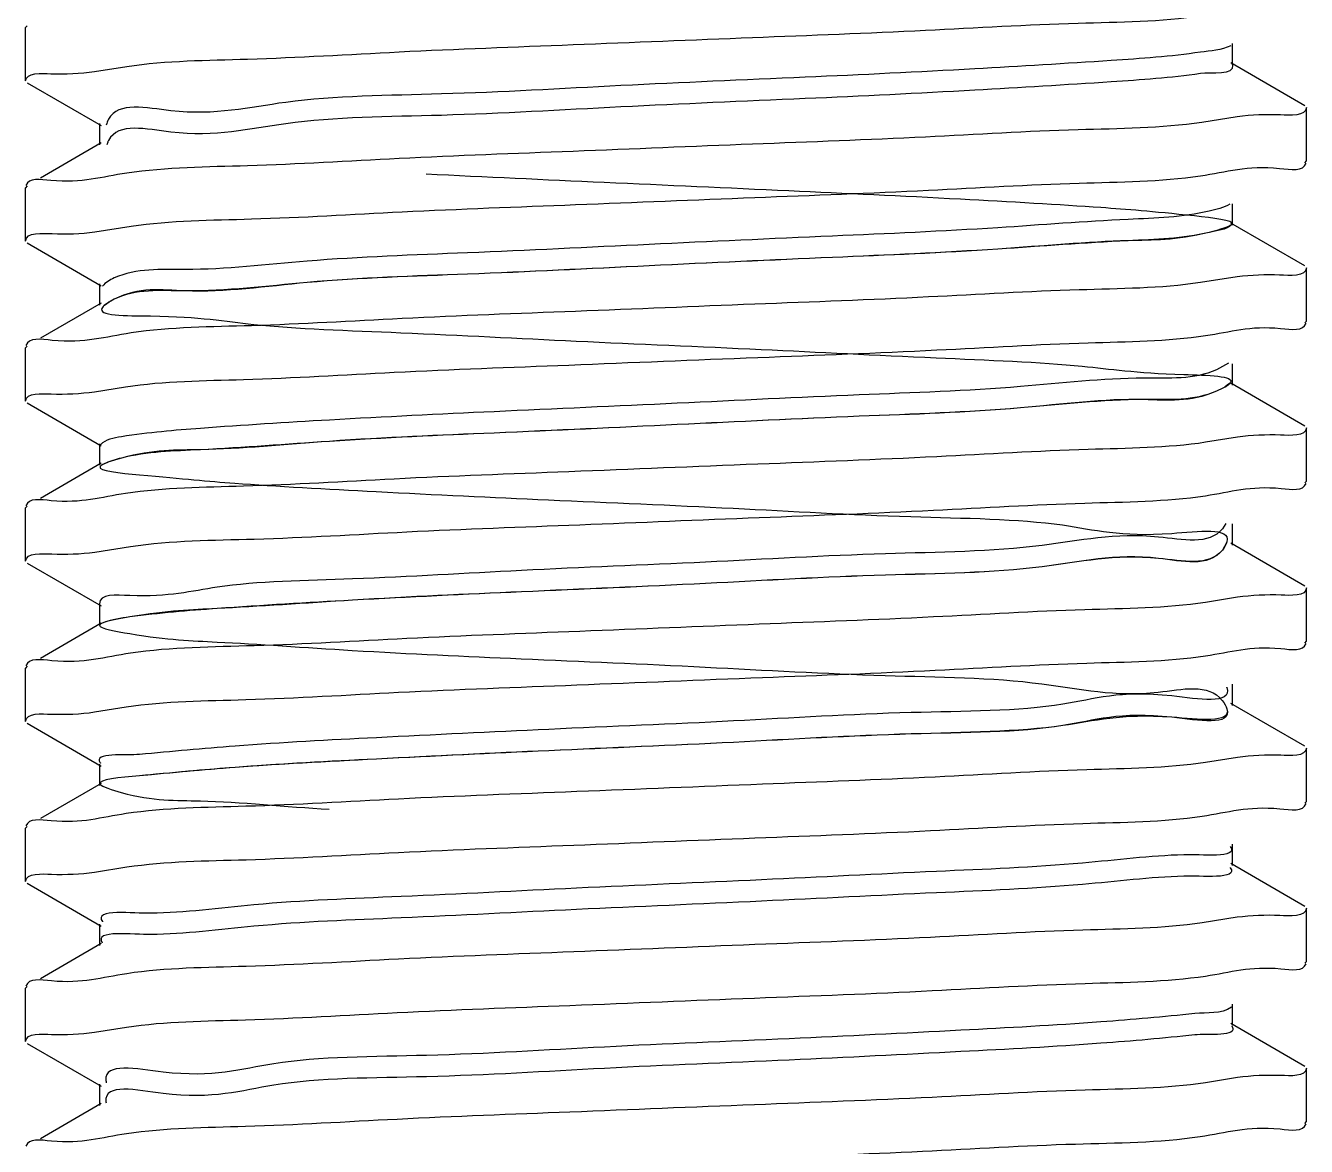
# Model space of a CAD drawing. Extents: x 815029915 to 815825525, y 579155098 to 579748855.
# Drawn here: x 815615862.7 to 815615923.9, y 579347560.9 to 579347614.4 of the extents above; entities that cross this region are included whole.
import ezdxf

# ---------------------------------------------------------------- set-up
doc = ezdxf.new("R2010")
doc.units = 0
doc.header["$LTSCALE"] = 100
doc.header["$MEASUREMENT"] = 0
doc.layers.add('02___PRT_ALL_AXES', color=7, linetype='Continuous')

msp = doc.modelspace()

# ---------------------------------------------------------------- linework, layer by layer
at = {"color": 0, "linetype": 'Continuous'}
for p, q in [((815615862.7690547, 579347614.392646), (815615862.6966832, 579347614.3089131)), ((815615920.3340703, 579347612.524818), (815615920.3340703, 579347613.5443009)), ((815615865.992016, 579347612.2061561), (815615867.5302856, 579347612.4537181)), ((815615923.7932916, 579347610.5695846), (815615920.2523141, 579347612.6194502)), ((815615862.7690861, 579347611.6764548), (815615866.3100028, 579347609.6266243)), ((815615866.2282759, 579347609.7212397), (815615866.2282759, 579347608.7017567)), ((815615920.566209, 579347610.0500928), (815615918.8656734, 579347609.780164)), ((815615866.310032, 579347608.796389), (815615863.411682, 579347607.1184433)), ((815615866.6174179, 579347608.8329334), (815615866.5715549, 579347608.7121874)), ((815615866.6296524, 579347608.8599646), (815615866.6174179, 579347608.8329334)), ((815615923.7932601, 579347607.8533934), (815615923.865663, 579347607.9371444)), ((815615862.7690547, 579347606.7465234), (815615862.6966832, 579347606.6627907)), ((815615920.3340703, 579347604.8786955), (815615920.3340703, 579347605.8981785)), ((815615865.9978193, 579347604.5478343), (815615867.736371, 579347604.8226486)), ((815615923.7932916, 579347602.9234622), (815615920.2523141, 579347604.9733278)), ((815615862.7690861, 579347604.0303322), (815615866.3100028, 579347601.9805019)), ((815615920.5641193, 579347602.4072925), (815615918.8038163, 579347602.1295624)), ((815615866.2282759, 579347602.0751172), (815615866.2282759, 579347601.0556341)), ((815615866.310032, 579347601.1502664), (815615863.411682, 579347599.4723208)), ((815615866.5920504, 579347601.1336213), (815615866.5539112, 579347601.107003)), ((815615866.5539112, 579347601.107003), (815615866.4348305, 579347601.0124708)), ((815615923.7932601, 579347600.207271), (815615923.865663, 579347600.291022)), ((815615862.7690547, 579347599.1004009), (815615862.6966832, 579347599.0166682)), ((815615920.14851, 579347598.2860126), (815615919.5679308, 579347597.9617515)), ((815615920.3340703, 579347597.2325729), (815615920.3340703, 579347598.252056)), ((815615865.9911664, 579347596.9176177), (815615867.4726317, 579347597.1572098)), ((815615923.7932916, 579347595.2773397), (815615920.2523141, 579347597.3272052)), ((815615862.7690861, 579347596.3842098), (815615866.3100028, 579347594.3343793)), ((815615866.2282759, 579347594.4289947), (815615866.2282759, 579347593.4095117)), ((815615920.5701467, 579347594.7460995), (815615919.0549486, 579347594.5017842)), ((815615866.310032, 579347593.504144), (815615863.411682, 579347591.8261983)), ((815615866.4778346, 579347593.4875643), (815615866.3560256, 579347593.4261822)), ((815615923.7932601, 579347592.5611485), (815615923.865663, 579347592.6448995)), ((815615862.7690547, 579347591.4542785), (815615862.6966832, 579347591.3705457)), ((815615920.0140179, 579347590.628603), (815615919.8539002, 579347590.3763125)), ((815615920.3340703, 579347589.5864505), (815615920.3340703, 579347590.6059334)), ((815615865.9965941, 579347589.2566602), (815615867.7128919, 579347589.528703)), ((815615920.0512292, 579347589.6940228), (815615919.8539002, 579347589.3568295)), ((815615923.7932916, 579347587.6312172), (815615920.2523141, 579347589.6810827)), ((815615862.7690861, 579347588.7380873), (815615866.3100028, 579347586.6882569)), ((815615920.5706966, 579347587.1006995), (815615919.0454938, 579347586.8549633)), ((815615866.2282759, 579347586.7828722), (815615866.2282759, 579347585.7633892)), ((815615866.310032, 579347585.8580215), (815615863.411682, 579347584.1800759)), ((815615866.4246278, 579347585.8973142), (815615866.3139839, 579347585.8504623)), ((815615923.7932601, 579347584.9150261), (815615923.865663, 579347584.998777)), ((815615862.7690547, 579347583.808156), (815615862.6966832, 579347583.7244232)), ((815615920.3340703, 579347581.940328), (815615920.3340703, 579347582.959811)), ((815615865.9917111, 579347581.6237059), (815615867.4963037, 579347581.8667182)), ((815615920.0534601, 579347581.8314692), (815615920.0738056, 579347581.7713906)), ((815615923.7932916, 579347579.9850948), (815615920.2523141, 579347582.0349603)), ((815615862.7690861, 579347581.0919648), (815615866.3100028, 579347579.0421344)), ((815615866.2282759, 579347579.1367497), (815615866.2282759, 579347578.1172668)), ((815615920.5700886, 579347579.4541708), (815615919.0522292, 579347579.2093383)), ((815615866.310032, 579347578.211899), (815615863.411682, 579347576.5339533)), ((815615923.7932601, 579347577.2689035), (815615923.865663, 579347577.3526545)), ((815615862.7690547, 579347576.1620334), (815615862.6966832, 579347576.0783007)), ((815615920.3340703, 579347574.2942055), (815615920.3340703, 579347575.3136885)), ((815615865.9928228, 579347573.975455), (815615867.530829, 579347574.2231457)), ((815615923.7932916, 579347572.3389722), (815615920.2523141, 579347574.3888378)), ((815615862.7690861, 579347573.4458423), (815615866.3100028, 579347571.396012)), ((815615920.5657101, 579347571.8180542), (815615918.8851045, 579347571.5509639)), ((815615866.2282759, 579347571.4906273), (815615866.2282759, 579347570.4711443)), ((815615866.310032, 579347570.5657765), (815615863.411682, 579347568.8878309)), ((815615923.7932601, 579347569.622781), (815615923.865663, 579347569.706532)), ((815615862.7690547, 579347568.515911), (815615862.6966832, 579347568.4321783)), ((815615920.3340703, 579347566.648083), (815615920.3340703, 579347567.6675661)), ((815615865.9923912, 579347566.3303258), (815615867.5154331, 579347566.5758871)), ((815615923.7932916, 579347564.6928498), (815615920.2523141, 579347566.7427152)), ((815615862.7690861, 579347565.7997198), (815615866.3100028, 579347563.7498894)), ((815615866.2282759, 579347563.8445047), (815615866.2282759, 579347562.8250217)), ((815615920.5703706, 579347564.1619933), (815615919.0533197, 579347563.917174)), ((815615866.310032, 579347562.919654), (815615863.411682, 579347561.2417084)), ((815615866.531554, 579347563.0074099), (815615866.5380236, 579347562.956165)), ((815615923.7932601, 579347561.9766586), (815615923.865663, 579347562.0604095))]:
    msp.add_line(p, q, dxfattribs=at)
for points, start_tangent, end_tangent in [([(815615867.5302856, 579347612.4537181), (815615873.2979257, 579347612.8052435), (815615880.5296968, 579347613.1483873), (815615888.8396448, 579347613.4943863), (815615897.410882, 579347613.8365556), (815615905.6760732, 579347614.1795214), (815615912.960728, 579347614.5223563), (815615918.8656734, 579347614.877579)], (0.9891203044731344, 0.1471088823931923), (0.9892110039258277, 0.1464977464401969)), ([(815615920.2557713, 579347613.4432976), (815615918.8008063, 579347613.1326294)], (-0.8811431020595833, -0.4728496946100472), (-0.9892944388101046, -0.1459332496020022)), ([(815615918.8008063, 579347613.1326294), (815615914.546836, 579347612.7333958), (815615908.0245075, 579347612.3341621), (815615899.9295421, 579347611.9349285), (815615891.1254108, 579347611.535695), (815615882.5512296, 579347611.1364613), (815615875.1215862, 579347610.7372277), (815615869.6289834, 579347610.337994), (815615866.6593039, 579347609.9387604), (815615866.5476204, 579347609.6460533)], (-0.9892944391216105, -0.1459332474902761), (-0.2291735637111381, -0.9733855750399926)), ([(815615862.6966832, 579347611.7602056), (815615863.904461, 579347612.1033359)], (0, 1), (0.9993919817028137, -0.03486641518887666)), ([(815615863.904461, 579347612.1033359), (815615865.992016, 579347612.2061561)], (0.99939198154894, -0.03486641959942394), (0.9908410776235645, 0.1350331770113313)), ([(815615920.3295786, 579347612.522951), (815615920.3326573, 579347612.51238), (815615918.8008063, 579347612.1131464)], (0.3837993248780001, -0.9234165247726465), (-0.9892944390134337, -0.1459332482236168)), ([(815615918.8008063, 579347612.1131464), (815615914.546836, 579347611.7139128), (815615908.0245075, 579347611.3146791), (815615899.9295421, 579347610.9154456), (815615891.1254108, 579347610.5162119), (815615882.5512296, 579347610.1169783), (815615875.1215862, 579347609.7177446), (815615869.6289834, 579347609.318511), (815615866.6593039, 579347608.9192774), (815615866.6296524, 579347608.8599646)], (-0.9892944391591662, -0.1459332472356827), (-0.4229438039691408, -0.9061559130106215)), ([(815615923.865663, 579347610.4858519), (815615922.6257819, 579347610.1381605)], (0, -1), (-0.9992721331757775, 0.038147134339705)), ([(815615918.8656734, 579347609.780164), (815615912.960728, 579347609.4249413), (815615905.6760732, 579347609.0821065), (815615897.410882, 579347608.7391406), (815615888.8396448, 579347608.3969713), (815615880.5296968, 579347608.0509722), (815615873.2979257, 579347607.7078285), (815615867.5302856, 579347607.3563031)], (-0.9892110039288384, -0.146497746419867), (-0.9891203044707271, -0.1471088824093785)), ([(815615922.6257819, 579347610.1381605), (815615920.566209, 579347610.0500928)], (-0.9992721332759494, 0.03814713171567706), (-0.991932895021349, -0.1267640791966155)), ([(815615867.5302856, 579347607.3563031), (815615863.904461, 579347607.0059209), (815615862.7120744, 579347606.7653329)], (-0.9891203043493705, -0.1471088832253472), (-0.3134682583108273, -0.9495986789331462)), ([(815615881.8252403, 579347607.3223429), (815615890.3329593, 579347606.9231093), (815615899.1551574, 579347606.5238756), (815615907.3507915, 579347606.124642), (815615914.0456524, 579347605.7254083), (815615918.5256151, 579347605.3261747), (815615920.3128124, 579347604.9269412), (815615919.2166084, 579347604.5277075), (815615915.3539324, 579347604.1284739), (815615909.136807, 579347603.7292402), (815615901.2283984, 579347603.3300066), (815615892.472278, 579347602.9307729), (815615883.8024405, 579347602.5315393), (815615876.1436771, 579347602.1323056), (815615870.3129302, 579347601.733072), (815615866.9321518, 579347601.3338385), (815615866.3619616, 579347600.9346048), (815615868.6631804, 579347600.5353712), (815615873.5903426, 579347600.1361375), (815615880.6178795, 579347599.7369039), (815615888.99618, 579347599.3376702), (815615897.831551, 579347598.9384366), (815615906.1815436, 579347598.539203), (815615913.1554841, 579347598.1399693), (815615918.0094784, 579347597.7407358), (815615920.2257626, 579347597.3415021), (815615919.5679308, 579347596.9422685), (815615916.1061523, 579347596.5430348), (815615910.2096869, 579347596.1438012), (815615902.5074966, 579347595.7445676), (815615893.8211561, 579347595.3453339), (815615885.077217, 579347594.9461004), (815615877.2083745, 579347594.5468667), (815615871.0539798, 579347594.1476331), (815615867.2705073, 579347593.7483994), (815615866.2615317, 579347593.3491658), (815615868.1346776, 579347592.9499322), (815615872.6901412, 579347592.5506985), (815615879.4420017, 579347592.1514649), (815615887.6700541, 579347591.7522312), (815615896.4966314, 579347591.3529977), (815615904.9802233, 579347590.9537641), (815615912.215905, 579347590.5545304), (815615917.4318634, 579347590.1552968), (815615920.0717243, 579347589.7560631), (815615919.8539002, 579347589.3568295), (815615916.8016256, 579347588.957596), (815615911.2404797, 579347588.5583622), (815615903.7636567, 579347588.1591287), (815615895.1686919, 579347587.759895), (815615886.3723898, 579347587.3606614), (815615878.3130314, 579347586.9614277), (815615871.8502896, 579347586.5621941), (815615867.6735296, 579347586.1629605), (815615866.2282768, 579347585.7637268), (815615867.6686931, 579347585.3644933), (815615871.8411322, 579347584.9652596), (815615878.3005302, 579347584.566026), (815615886.3578781, 579347584.1667923), (815615895.1537176, 579347583.7675587), (815615903.7498173, 579347583.3683251), (815615911.2292513, 579347582.9690914), (815615916.7942059, 579347582.5698578), (815615919.8510805, 579347582.1706241), (815615920.0738056, 579347581.7713906), (815615917.4386235, 579347581.3721569), (815615912.2266229, 579347580.9729233), (815615904.9937558, 579347580.5736897), (815615896.5115349, 579347580.174456), (815615887.684739, 579347579.7752224), (815615879.4549016, 579347579.3759887), (815615872.6998799, 579347578.9767551), (815615868.1402166, 579347578.5775214), (815615866.2622799, 579347578.1782879), (815615867.2663851, 579347577.7790543), (815615871.0454266, 579347577.3798206), (815615877.196303, 579347576.980587)], (0.9987694757595653, -0.04959369204811571), (0.9984386920834851, -0.05585855485616896)), ([(815615918.8038163, 579347607.2269773), (815615922.5890952, 579347607.5843108), (815615923.8514447, 579347607.8355802)], (0.9892848751530133, 0.1459980677731285), (0.292738817413637, 0.9561924412895478)), ([(815615867.736371, 579347604.8226486), (815615873.4877658, 579347605.1690638), (815615880.6739433, 579347605.5085716), (815615888.96548, 579347605.8533229), (815615897.5175065, 579347606.1947159), (815615905.8161757, 579347606.5395035), (815615913.010819, 579347606.8788397), (815615918.8038163, 579347607.2269773)], (0.989280289554974, 0.1460291364694965), (0.9892848752609992, 0.1459980670414144)), ([(815615919.2166084, 579347605.5471904), (815615915.3539324, 579347605.1479568), (815615909.136807, 579347604.7487231), (815615901.2283984, 579347604.3494896), (815615892.472278, 579347603.950256), (815615883.8024405, 579347603.5510223), (815615876.1436771, 579347603.1517887), (815615870.3129302, 579347602.752555), (815615866.9321518, 579347602.3533214), (815615866.3691223, 579347601.9634331)], (-0.9716095887144852, -0.2365899556576082), (-0.6213203651670963, -0.7835566372819684)), ([(815615920.2163317, 579347605.8676769), (815615919.2166084, 579347605.5471904)], (-0.8718797698599878, -0.489719988267678), (-0.971609591420428, -0.2365899445450482)), ([(815615920.2998372, 579347604.9094003), (815615919.2166084, 579347604.5277075)], (-0.6677029698927457, -0.7444277963620162), (-0.9716095905096012, -0.2365899482855629)), ([(815615862.6966832, 579347604.1140832), (815615863.9722427, 579347604.4667765)], (0, 1), (0.9991755294794762, -0.04059878433412422)), ([(815615863.9722427, 579347604.4667765), (815615865.9978193, 579347604.5478343)], (0.9991755295598805, -0.04059878235529254), (0.99228113569971, 0.1240086599173374)), ([(815615919.2166084, 579347604.5277075), (815615915.3539324, 579347604.1284739), (815615909.136807, 579347603.7292402), (815615901.2283984, 579347603.3300066), (815615892.472278, 579347602.9307729), (815615883.8024405, 579347602.5315393), (815615876.1436771, 579347602.1323056), (815615870.3129302, 579347601.733072), (815615866.9321518, 579347601.3338385), (815615866.5920504, 579347601.1336213)], (-0.9716095887200568, -0.2365899556347278), (-0.8262162448617588, -0.5633531012842075)), ([(815615922.5890952, 579347602.4868958), (815615920.5641193, 579347602.4072925)], (-0.9991664113862266, 0.04082257166776715), (-0.9924108846510079, -0.1229659954060628)), ([(815615923.865663, 579347602.8397294), (815615922.5890952, 579347602.4868958)], (0, -1), (-0.9991664113492509, 0.04082257257277709)), ([(815615918.8038163, 579347602.1295624), (815615913.010819, 579347601.7814248), (815615905.8161757, 579347601.4420885), (815615897.5175065, 579347601.0973009), (815615888.96548, 579347600.7559078), (815615880.6739433, 579347600.4111567), (815615873.4877658, 579347600.0716488), (815615867.736371, 579347599.7252336)], (-0.9892848752590225, -0.1459980670548087), (-0.9892802895531809, -0.1460291364816442)), ([(815615919.0549486, 579347599.5991992), (815615922.6371028, 579347599.9449323), (815615923.8506076, 579347600.1887374)], (0.9891210606438059, 0.1471037980164776), (0.3075187409878463, 0.9515420242644305)), ([(815615867.736371, 579347599.7252336), (815615863.9722427, 579347599.3693615), (815615862.7109133, 579347599.1182191)], (-0.9892802893616622, -0.1460291377790954), (-0.2930129830835865, -0.9561084623328349)), ([(815615867.4726317, 579347597.1572098), (815615873.1017638, 579347597.5026504), (815615880.2966092, 579347597.8459191), (815615888.6428556, 579347598.1942236), (815615897.6667807, 579347598.5545927), (815615906.216113, 579347598.9108837), (815615913.4451194, 579347599.2555138), (815615919.0549486, 579347599.5991992)], (0.9890790929422092, 0.1473857113312435), (0.9891210607965604, 0.1471037969893616)), ([(815615919.5679308, 579347597.9617515), (815615916.1061523, 579347597.5625179), (815615910.2096869, 579347597.1632842), (815615902.5074966, 579347596.7640506), (815615893.8211561, 579347596.3648169), (815615885.077217, 579347595.9655833), (815615877.2083745, 579347595.5663497), (815615871.0539798, 579347595.167116), (815615867.2705073, 579347594.7678825), (815615866.2749131, 579347594.3851655)], (-0.9139400360802702, -0.4058492459640581), (-0.6848293581651824, -0.7287034720618975)), ([(815615862.6966832, 579347596.4679607), (815615863.914639, 579347596.8125434)], (0, 1), (0.9993838520183919, -0.03509866557123033)), ([(815615863.914639, 579347596.8125434), (815615865.9911664, 579347596.9176177)], (0.9993838518378025, -0.03509867071325098), (0.9905173488668363, 0.1373877053954031)), ([(815615919.5679308, 579347596.9422685), (815615916.1061523, 579347596.5430348), (815615910.2096869, 579347596.1438012), (815615902.5074966, 579347595.7445676), (815615893.8211561, 579347595.3453339), (815615885.077217, 579347594.9461004), (815615877.2083745, 579347594.5468667), (815615871.0539798, 579347594.1476331), (815615867.2705073, 579347593.7483994), (815615866.4778346, 579347593.4875643)], (-0.9139400360533655, -0.4058492460246452), (-0.9136495188387859, -0.406502837291027)), ([(815615920.2179842, 579347597.3320391), (815615919.5679308, 579347596.9422685)], (-0.6506546682697566, -0.759373756893648), (-0.9139400341474943, -0.4058492503165149)), ([(815615923.865663, 579347595.193607), (815615922.6371028, 579347594.8475174)], (0, -1), (-0.9993507189201022, 0.03602971820421254)), ([(815615919.0549486, 579347594.5017842), (815615913.4451194, 579347594.1580988), (815615906.216113, 579347593.8134687), (815615897.6667807, 579347593.4571778), (815615888.6428556, 579347593.0968087), (815615880.2966092, 579347592.7485042), (815615873.1017638, 579347592.4052354), (815615867.4726317, 579347592.0597948)], (-0.9891210607943, -0.1471037970045603), (-0.9890790929426427, -0.1473857113283341)), ([(815615922.6371028, 579347594.8475174), (815615920.5701467, 579347594.7460995)], (-0.9993507186131936, 0.03602972671688708), (-0.9907621807666206, -0.1356108445610829)), ([(815615867.4726317, 579347592.0597948), (815615863.914639, 579347591.7151284), (815615862.7119176, 579347591.4729568)], (-0.9890790926771846, -0.1473857131097766), (-0.310722978410349, -0.9505005158798189)), ([(815615867.7128919, 579347589.528703), (815615873.615896, 579347589.8834908), (815615880.9000665, 579347590.2261839), (815615889.1628745, 579347590.5690076), (815615897.738103, 579347590.9113382), (815615906.0504366, 579347591.2574966), (815615913.2784085, 579347591.600597), (815615919.0454938, 579347591.9523783)], (0.9892212741003283, 0.1464283813586804), (0.9891067269842934, 0.1472001448179275)), ([(815615919.0454938, 579347591.9523783), (815615922.6609731, 579347592.3022112), (815615923.8502027, 579347592.542276)], (0.9891067267468754, 0.147200146413249), (0.314601759750982, 0.9492237527377754)), ([(815615919.8539002, 579347590.3763125), (815615916.8016256, 579347589.9770789), (815615911.2404797, 579347589.5778452), (815615903.7636567, 579347589.1786116), (815615895.1686919, 579347588.7793779), (815615886.3723898, 579347588.3801444), (815615878.3130314, 579347587.9809108), (815615871.8502896, 579347587.5816771), (815615867.6735296, 579347587.1824435), (815615866.2282798, 579347586.7828723)], (-0.6172016067136515, -0.7868050436226799), (0.01280788277155777, -0.9999179757054626)), ([(815615862.6966832, 579347588.8218383), (815615863.9424584, 579347589.1703608)], (0, 1), (0.9992534569306781, -0.03863326043824856)), ([(815615863.9424584, 579347589.1703608), (815615865.9965941, 579347589.2566602)], (0.9992534570449607, -0.03863325748231811), (0.9920462495327921, 0.1258739003444374)), ([(815615919.8539002, 579347589.3568295), (815615916.8016256, 579347588.957596), (815615911.2404797, 579347588.5583622), (815615903.7636567, 579347588.1591287), (815615895.1686919, 579347587.759895), (815615886.3723898, 579347587.3606614), (815615878.3130314, 579347586.9614277), (815615871.8502896, 579347586.5621941), (815615867.6735296, 579347586.1629605), (815615866.4246278, 579347585.8973142)], (-0.6172016067067646, -0.7868050436280822), (-0.9415187876869182, -0.3369604909073998)), ([(815615922.6609731, 579347587.2047961), (815615920.5706966, 579347587.1006995)], (-0.9994024372098447, 0.03456542346077636), (-0.9907508922888411, -0.1356932917607409)), ([(815615923.865663, 579347587.5474845), (815615922.6609731, 579347587.2047961)], (0, -1), (-0.9994024373282702, 0.03456542003669687)), ([(815615919.0454938, 579347586.8549633), (815615913.2784085, 579347586.503182), (815615906.0504366, 579347586.1600816), (815615897.738103, 579347585.8139232), (815615889.1628745, 579347585.4715927), (815615880.9000665, 579347585.1287689), (815615873.615896, 579347584.7860758), (815615867.7128919, 579347584.431288)], (-0.9891067269845029, -0.1472001448165187), (-0.9892212740999344, -0.1464283813613416)), ([(815615919.0522292, 579347584.3067533), (815615922.6373968, 579347584.652729), (815615923.8506044, 579347584.8964897)], (0.989077558693448, 0.1473960070321071), (0.3075762556641978, 0.9515234347884408)), ([(815615867.7128919, 579347584.431288), (815615863.9424584, 579347584.0729458), (815615862.7113829, 579347583.8263824)], (-0.9892212738584905, -0.1464283829924565), (-0.3013456452850192, -0.9535149721256376)), ([(815615867.4963037, 579347581.8667182), (815615873.2126051, 579347582.216262), (815615880.5036302, 579347582.5627561), (815615889.0200049, 579347582.9171466), (815615897.8898362, 579347583.2713203), (815615906.1397892, 579347583.6152896), (815615913.3763106, 579347583.9596324), (815615919.0522292, 579347584.3067533)], (0.9890489976135108, 0.1475875344319756), (0.9890775584395058, 0.1473960087361455)), ([(815615920.0738056, 579347582.7908735), (815615917.4386235, 579347582.39164), (815615912.2266229, 579347581.9924062), (815615904.9937558, 579347581.5931727), (815615896.5115349, 579347581.193939), (815615887.684739, 579347580.7947054), (815615879.4549016, 579347580.3954718), (815615872.6998799, 579347579.9962381), (815615868.1402166, 579347579.5970045)], (0.2739958931563827, -0.9617308617973306), (-0.9958721155936947, -0.09076744671378095)), ([(815615920.0688804, 579347582.8072608), (815615920.0738056, 579347582.7908735)], (0.3011272191869549, -0.9535839752558406), (0.2739961782821992, -0.9617307805653043)), ([(815615862.6966832, 579347581.1757157), (815615863.9161462, 579347581.5205129)], (0, 1), (0.9993733962648297, -0.03539512449617805)), ([(815615863.9161462, 579347581.5205129), (815615865.9917111, 579347581.6237059)], (0.9993733964036973, -0.0353951205752812), (0.9906784426015477, 0.1362212294929542)), ([(815615920.0738056, 579347581.7713906), (815615917.4386235, 579347581.3721569), (815615912.2266229, 579347580.9729233), (815615904.9937558, 579347580.5736897), (815615896.5115349, 579347580.174456), (815615887.684739, 579347579.7752224), (815615879.4549016, 579347579.3759887), (815615872.6998799, 579347578.9767551), (815615868.1402166, 579347578.5775214)], (0.2739958932131851, -0.9617308617811478), (-0.9958721155929043, -0.0907674467224513)), ([(815615923.865663, 579347579.901362), (815615922.6373968, 579347579.5553141)], (0, -1), (-0.9993499300454947, 0.03605159244839105)), ([(815615868.1402166, 579347579.5970045), (815615866.2622799, 579347579.1977708), (815615866.2756476, 579347579.1813357)], (-0.995872115227379, -0.09076745073288256), (0.6853701538517227, -0.7281948586808794)), ([(815615919.0522292, 579347579.2093383), (815615913.3763106, 579347578.8622174), (815615906.1397892, 579347578.5178746), (815615897.8898362, 579347578.1739054), (815615889.0200049, 579347577.8197315), (815615880.5036302, 579347577.4653411), (815615873.2126051, 579347577.118847), (815615867.4963037, 579347576.7693031)], (-0.9890775584412704, -0.1473960087243051), (-0.9890489976086287, -0.1475875344646926)), ([(815615922.6373968, 579347579.5553141), (815615920.5700886, 579347579.4541708)], (-0.9993499298194883, 0.03605159871328543), (-0.990787514192162, -0.1354256316984217)), ([(815615867.4963037, 579347576.7693031), (815615863.9161462, 579347576.423098), (815615862.7118835, 579347576.1806834)], (-0.9890489972976506, -0.1475875365486939), (-0.3101279648796683, -0.9506948224323069)), ([(815615918.8851045, 579347576.6483788), (815615922.5955412, 579347577.0007191), (815615923.8513235, 579347577.2509844)], (0.9892319123054663, 0.1463564951632496), (0.2948900500803021, 0.9555311917272178)), ([(815615867.530829, 579347574.2231457), (815615873.2271589, 579347574.5709066), (815615880.5034975, 579347574.9166278), (815615888.8718204, 579347575.2650678), (815615897.5231612, 579347575.6104531), (815615905.9092293, 579347575.9590757), (815615913.1925347, 579347576.3038435), (815615918.8851045, 579347576.6483788)], (0.9890824348688445, 0.1473632825160933), (0.9892319122788988, 0.1463564953428208)), ([(815615920.2298086, 579347575.2019368), (815615918.0155622, 579347574.806201)], (0.6053052624485096, -0.7959934291513598), (-0.9994041683390656, -0.03451533436750192)), ([(815615918.0155622, 579347574.806201), (815615913.1656648, 579347574.4069673), (815615906.1947355, 579347574.0077337), (815615897.8463469, 579347573.6085), (815615889.0110018, 579347573.2092664), (815615880.6311458, 579347572.8100327), (815615873.6006386, 579347572.4107991), (815615868.6694077, 579347572.0115656)], (-0.9994041683443475, -0.03451533421456505), (-0.9998803184016846, -0.01547090407655978)), ([(815615862.6966832, 579347573.5295932), (815615863.9298557, 579347573.8763363)], (0, 1), (0.9993328829985446, -0.03652107552930779)), ([(815615863.9298557, 579347573.8763363), (815615865.9928228, 579347573.975455)], (0.9993328828682665, -0.03652107909412911), (0.990932712982399, 0.1343590649764376)), ([(815615918.0155622, 579347573.7867179), (815615913.1656648, 579347573.3874843), (815615906.1947355, 579347572.9882507), (815615897.8463469, 579347572.589017), (815615889.0110018, 579347572.1897835), (815615880.6311458, 579347571.7905498), (815615873.6006386, 579347571.3913162), (815615868.6694077, 579347570.9920826)], (-0.9994041683438997, -0.03451533422753449), (-0.9998803184016339, -0.01547090407983577)), ([(815615920.2192543, 579347574.1954681), (815615920.2271004, 579347574.1859516), (815615918.0155622, 579347573.7867179)], (0.652022646035336, -0.7581994915964261), (-0.999404168382449, -0.03451533311132082)), ([(815615868.6694077, 579347572.0115656), (815615866.3634561, 579347571.6123319), (815615866.370623, 579347571.6029325)], (-0.9998803183455782, -0.01547090770269693), (0.6193927850067695, -0.7850812555917751)), ([(815615922.5955412, 579347571.9033041), (815615920.5657101, 579347571.8180542)], (-0.9992057685453424, 0.03984761104146415), (-0.9919256654556071, -0.1268206379516012)), ([(815615923.865663, 579347572.2552395), (815615922.5955412, 579347571.9033041)], (0, -1), (-0.9992057687785197, 0.03984760519438223)), ([(815615868.6694077, 579347570.9920826), (815615866.358647, 579347570.5995715)], (-0.9998803184086075, -0.01547090362912828), (0.5707900205550961, -0.8210960677257645)), ([(815615918.8851045, 579347571.5509639), (815615913.1925347, 579347571.2064285), (815615905.9092293, 579347570.8616607), (815615897.5231612, 579347570.5130382), (815615888.8718204, 579347570.1676528), (815615880.5034975, 579347569.8192128), (815615873.2271589, 579347569.4734917), (815615867.530829, 579347569.1257308)], (-0.9892319122782884, -0.1463564953469468), (-0.9890824348690586, -0.147363282514657)), ([(815615919.0533197, 579347569.014589), (815615922.6461136, 579347569.3617225), (815615923.8504579, 579347569.6041213)], (0.9890409970387468, 0.1476411398513353), (0.3101449162343797, 0.950689292531461)), ([(815615867.530829, 579347569.1257308), (815615863.9298557, 579347568.7789214), (815615862.7116431, 579347568.5343584)], (-0.9890824346808204, -0.1473632837780869), (-0.3059129459423938, -0.952059488427507)), ([(815615867.5154332, 579347566.5758871), (815615873.195456, 579347566.9231125), (815615880.4374696, 579347567.267612), (815615888.6914176, 579347567.6116884), (815615897.5006734, 579347567.9634272), (815615905.9928136, 579347568.3166072), (815615913.2947614, 579347568.6630898), (815615919.0533197, 579347569.014589)], (0.9890812324413654, 0.1473713528209263), (0.9890409970638536, 0.1476411396831468)), ([(815615920.283055, 579347567.5322984), (815615918.5310072, 579347567.220762)], (-0.7978996074344381, -0.6027903586289097), (-0.9944020604694086, -0.1056623969735428)), ([(815615918.5310072, 579347567.220762), (815615914.0552708, 579347566.8215283), (815615907.3636101, 579347566.4222947), (815615899.169809, 579347566.023061), (815615890.3478808, 579347565.6238275), (815615881.8388402, 579347565.2245938), (815615874.5503262, 579347564.8253602), (815615869.2597878, 579347564.4261266), (815615866.531554, 579347564.0268929), (815615866.5493528, 579347563.917369)], (-0.9944020606072228, -0.1056623956765563), (0.2213096930272237, -0.9752035786297117)), ([(815615862.6966832, 579347565.8834708), (815615863.9258318, 579347566.2296438)], (0, 1), (0.9993464636577395, -0.0361475528185578)), ([(815615863.9258318, 579347566.2296438), (815615865.9923912, 579347566.3303258)], (0.9993464635781213, -0.03614755501970721), (0.9908230944483803, 0.1351650676311608)), ([(815615920.3004915, 579347566.6180836), (815615920.3134032, 579347566.6005126), (815615918.5310072, 579347566.2012789)], (0.6662423416243322, -0.7457353030579461), (-0.9944020605744213, -0.1056623959852556)), ([(815615918.5310072, 579347566.2012789), (815615914.0552708, 579347565.8020453), (815615907.3636101, 579347565.4028116), (815615899.169809, 579347565.0035781), (815615890.3478808, 579347564.6043445), (815615881.8388402, 579347564.2051108), (815615874.5503262, 579347563.8058772), (815615869.2597878, 579347563.4066435), (815615866.531554, 579347563.0074099)], (-0.9944020606070698, -0.1056623956779968), (0.08967241172702876, -0.9959713141326202)), ([(815615923.865663, 579347564.609117), (815615922.6461136, 579347564.2643075)], (0, -1), (-0.9993695460283876, 0.03550366841630206)), ([(815615919.0533197, 579347563.917174), (815615913.2947614, 579347563.5656748), (815615905.9928136, 579347563.2191923), (815615897.5006734, 579347562.8660122), (815615888.6914176, 579347562.5142733), (815615880.4374696, 579347562.170197), (815615873.195456, 579347561.8256975), (815615867.5154332, 579347561.4784721)], (-0.9890409970643147, -0.1476411396800576), (-0.9890812324420095, -0.1473713528166038)), ([(815615922.6461136, 579347564.2643075), (815615920.5703706, 579347564.1619933)], (-0.9993695461161344, 0.03550366594637612), (-0.9907607029442228, -0.1356216409776472)), ([(815615867.5154332, 579347561.4784721), (815615863.9258318, 579347561.1322289), (815615862.7117147, 579347560.8882965)], (-0.9890812321642158, -0.1473713546810118), (-0.3071720414615779, -0.9516540006453642)), ([(815615918.7872493, 579347561.3490471), (815615922.6056184, 579347561.7098829), (815615923.851197, 579347561.9586284)], (0.9892452517737128, 0.1462663045378659), (0.2971467985416572, 0.9548318072396017)), ([(815615867.4612104, 579347558.92575), (815615873.1672957, 579347559.2755035), (815615880.3667127, 579347559.6183856), (815615888.686209, 579347559.9653562), (815615897.3003273, 579347560.3092599), (815615905.5347873, 579347560.6505218), (815615912.8318341, 579347560.9928147), (815615918.7872493, 579347561.3490471)], (0.9890745720359759, 0.147416047131413), (0.9892452519967753, 0.1462663030292237))]:
    msp.add_spline(points, degree=3, dxfattribs=dict(at, start_tangent=start_tangent, end_tangent=end_tangent))
at = {"layer": '02___PRT_ALL_AXES', "color": 0, "linetype": 'Continuous'}
for p, q in [((815615862.6966832, 579347611.7602056), (815615862.6966832, 579347614.3089131)), ((815615923.865663, 579347607.9371444), (815615923.865663, 579347610.4858519)), ((815615862.6966832, 579347604.1140832), (815615862.6966832, 579347606.6627907)), ((815615923.865663, 579347600.291022), (815615923.865663, 579347602.8397294)), ((815615862.6966832, 579347596.4679607), (815615862.6966832, 579347599.0166682)), ((815615923.865663, 579347592.6448995), (815615923.865663, 579347595.193607)), ((815615862.6966832, 579347588.8218383), (815615862.6966832, 579347591.3705457)), ((815615923.865663, 579347584.998777), (815615923.865663, 579347587.5474845)), ((815615862.6966832, 579347581.1757157), (815615862.6966832, 579347583.7244232)), ((815615923.865663, 579347577.3526545), (815615923.865663, 579347579.901362)), ((815615862.6966832, 579347573.5295932), (815615862.6966832, 579347576.0783007)), ((815615923.865663, 579347569.706532), (815615923.865663, 579347572.2552395)), ((815615862.6966832, 579347565.8834708), (815615862.6966832, 579347568.4321783)), ((815615923.865663, 579347562.0604095), (815615923.865663, 579347564.609117))]:
    msp.add_line(p, q, dxfattribs=at)

doc.saveas('drawing.dxf')
